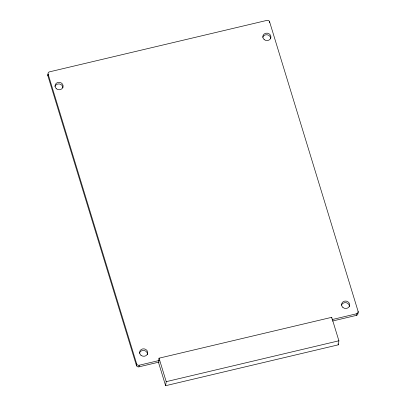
<?xml version="1.0" encoding="UTF-8"?>
<svg xmlns="http://www.w3.org/2000/svg" width="406" height="406" viewBox="0 0 406 406"><rect width="100%" height="100%" fill="white"/><g stroke="black" fill="none" stroke-linecap="round" stroke-linejoin="round"><path stroke-width="0.61" d="M159.279 362.035L138.938 366.846A2.03 1.857 8.3 0 1 136.436 365.501L47.867 75.729L48.106 74.115A2.03 1.857 8.3 0 1 49.507 71.847L267.062 20.356A2.03 1.857 8.3 0 1 269.564 21.701L358.133 311.473L357.894 313.087A2.03 1.857 8.3 0 1 356.493 315.355L332.458 321.044M136.436 365.501L136.67 363.888L48.106 74.115M138.938 366.846L139.177 365.233L159.512 360.416M159.04 358.188L158.452 362.228L165.623 385.7L338.305 344.831L338.893 340.791L331.717 317.319L159.04 358.188L166.211 381.66L165.623 385.7M269.406 22.777L269.564 21.701M331.611 318.076L331.717 317.319M356.493 315.355L356.732 313.742A2.03 1.857 8.3 0 0 358.133 311.473M332.078 319.578L356.732 313.742M166.211 381.66L338.893 340.791M338.005 343.852L338.305 344.831M139.461 353.332A4.06 3.72 8.3 0 1 144.044 350.5A4.06 3.72 8.3 0 1 147.469 354.636M341.502 305.195A4.06 3.72 8.3 0 1 345.983 302.698A4.06 3.72 8.3 0 1 349.434 306.479M262.768 37.271A4.06 3.72 8.3 0 1 267.128 34.784A4.06 3.72 8.3 0 1 270.685 38.337M54.967 86.453A4.06 3.72 8.3 0 1 59.469 83.991A4.06 3.72 8.3 0 1 62.894 87.787M47.867 75.729A2.03 1.857 8.3 0 1 48.162 74.161M139.177 365.233A2.03 1.857 8.3 0 1 136.67 363.888M342.928 307.484A4.06 3.72 8.3 0 0 349.586 305.591A4.06 3.72 8.3 0 0 344.334 301.191A4.06 3.72 8.3 0 0 342.928 307.484M140.978 355.275A4.06 3.72 8.3 0 0 147.642 353.387A4.06 3.72 8.3 0 0 142.384 348.987A4.06 3.72 8.3 0 0 140.978 355.275M56.383 88.767A4.06 3.72 8.3 0 0 63.047 86.879A4.06 3.72 8.3 0 0 57.789 82.474A4.06 3.72 8.3 0 0 56.383 88.767M264.184 39.585A4.06 3.72 8.3 0 0 270.848 37.697A4.06 3.72 8.3 0 0 265.59 33.292A4.06 3.72 8.3 0 0 264.184 39.585"/></g></svg>
